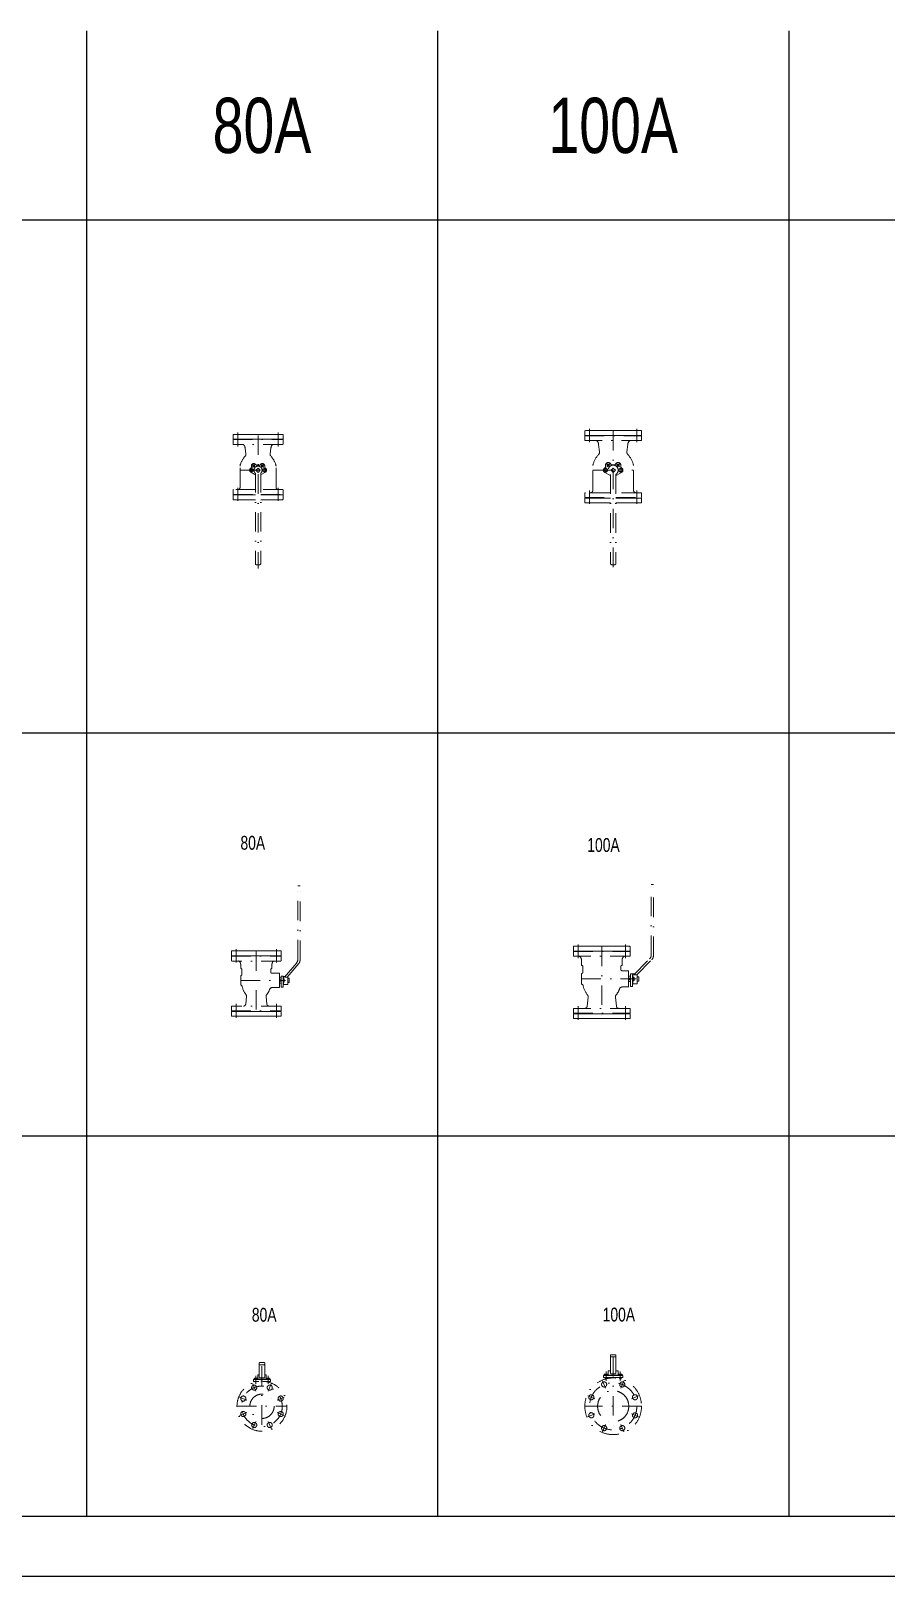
# Model space of a CAD drawing. Extents: x 0 to 60630, y 0 to 46389.
# Drawn here: x 13639 to 16804, y 34917 to 40639 of the extents above; entities that cross this region are included whole.
import ezdxf
from ezdxf.enums import TextEntityAlignment as Align

# ---------------------------------------------------------------- set-up
doc = ezdxf.new("R2010")
doc.units = 0
doc.header["$LTSCALE"] = 30
doc.header["$MEASUREMENT"] = 0
doc.linetypes.add('DGN Style 4', pattern=[4.8, 2.4, -1.2, 0, -1.2])
for name, color, linetype, lineweight in [('L(c)', 1, 'DGN Style 4', 5), ('L(line)', 7, 'Continuous', 5), ('L(txt)', 2, 'Continuous', 13)]:
    doc.layers.add(name, color=color, linetype=linetype, lineweight=lineweight)
doc.styles.add('Style-ENGINEERING', font='ENGINEERING.shx')

# ---------------------------------------------------------------- blocks, each defined once
blk = doc.blocks.new('*U299')
for centre, radius in [((0, 0), 92.5), ((-28.7, 69.3), 9.5), ((28.7, 69.3), 9.5), ((-69.3, 28.7), 9.5), ((0, 0), 45), ((69.3, 28.7), 9.5), ((-69.3, -28.7), 9.5), ((69.3, -28.7), 9.5), ((-28.7, -69.3), 9.5), ((28.7, -69.3), 9.5)]:
    blk.add_circle(centre, radius)
at = {"layer": 'L(c)'}
for p, q in [((-23.2, 55.9), (-34.3, 82.7)), ((23.2, 55.9), (34.2, 82.7)), ((-55.9, 23.2), (-82.7, 34.3)), ((55.9, 23.2), (82.7, 34.3)), ((-55.9, -23.1), (-82.7, -34.2)), ((-23.2, -55.9), (-34.3, -82.7)), ((23.2, -55.9), (34.2, -82.7)), ((55.9, -23.1), (82.7, -34.2))]:
    blk.add_line(p, q, dxfattribs=at)
blk.add_circle((0, 0), 75, dxfattribs=at)
blk = doc.blocks.new('*U298')
for p, q in [((-10, 136.4), (-10, 83.9)), ((-8, 138.4), (8, 138.4)), ((-8, 130.4), (8, 130.4)), ((10, 136.4), (10, 83.9)), ((31.4, 75.4), (-31.3, 75.4)), ((-31.3, 68.2), (-31.3, 75.4)), ((-11.2, 68.2), (-31.3, 68.2)), ((-28.6, 75.4), (-28.6, 79.5)), ((-18.4, 80), (-27.2, 80)), ((-25.8, 68.2), (-25.8, 65.2)), ((-25.7, 79.5), (-25.7, 75.4)), ((-19.9, 75.4), (-19.9, 79.5)), ((-19.8, 68.2), (-19.8, 66.7)), ((-17, 79.5), (-17, 75.4)), ((-15.1, 76.8), (-15.1, 92.8)), ((-15.1, 92.8), (-10, 92.8)), ((15.1, 76.8), (-15.1, 76.8)), ((8, 81.9), (-8, 81.9)), ((10, 92.8), (15.1, 92.8)), ((31.4, 68.2), (11.2, 68.2)), ((15.1, 76.8), (15.1, 92.8)), ((17, 79.5), (17, 75.4)), ((18.4, 80), (27.2, 80)), ((19.8, 68.2), (19.8, 66.7)), ((19.9, 75.4), (19.9, 79.5)), ((25.7, 79.5), (25.7, 75.4)), ((25.8, 68.2), (25.8, 65.2)), ((28.6, 75.4), (28.6, 79.5)), ((31.4, 68.2), (31.4, 75.4))]:
    blk.add_line(p, q)
for centre, radius, start, end in [((-8, 136.4), 2, 90, 180), ((-8, 132.4), 2, 180, 270), ((8, 136.4), 2, 360, 90), ((8, 132.4), 2, 270, 0), ((-27.2, 77.8), 2.25, 49.7398, 130.2602), ((-22.8, 71.8), 8.21, 69.2291, 110.7709), ((-18.4, 77.8), 2.25, 49.7398, 130.2602), ((-8, 83.9), 2, 180, 270), ((8, 83.9), 2, 270, 360), ((18.4, 77.8), 2.25, 49.7398, 130.2602), ((22.8, 71.8), 8.21, 69.2291, 110.7709), ((27.2, 77.8), 2.25, 49.7398, 130.2602)]:
    blk.add_arc(centre, radius, start, end)
at = {"layer": 'L(c)'}
for p, q in [((0, 124.4), (0, -116.4)), ((-22.8, 89), (-22.8, 59.2)), ((22.8, 89), (22.8, 59.2)), ((-92.5, -23.6), (92.5, -23.6))]:
    blk.add_line(p, q, dxfattribs=at)
blk.add_blockref('*U299', (0, -23.6), dxfattribs=at)
blk = doc.blocks.new('*U301')
for centre, radius in [((0, 0), 105), ((0, 0), 57.7), ((-33.5, 80.8), 9.5), ((33.5, 80.8), 9.5), ((-80.8, 33.5), 9.5), ((80.8, 33.5), 9.5), ((-80.8, -33.5), 9.5), ((80.8, -33.5), 9.5), ((-33.5, -80.9), 9.5), ((33.5, -80.9), 9.5)]:
    blk.add_circle(centre, radius)
at = {"layer": 'L(c)'}
for p, q in [((-27.9, 67.4), (-39, 94.2)), ((27.9, 67.4), (39, 94.2)), ((-67.4, 27.9), (-94.2, 39)), ((67.4, 27.9), (94.2, 39)), ((-67.4, -27.9), (-94.2, -39)), ((67.4, -27.9), (94.2, -39)), ((-27.9, -67.5), (-39, -94.2)), ((27.9, -67.5), (39, -94.2))]:
    blk.add_line(p, q, dxfattribs=at)
blk.add_circle((0, 0), 87.5, dxfattribs=at)
blk = doc.blocks.new('*U300')
for p, q in [((-10, 161.5), (-10, 95.1)), ((-8, 163.5), (8, 163.5)), ((-8, 155.5), (8, 155.5)), ((10, 161.5), (10, 95.1)), ((36.1, 86.5), (-36, 86.5)), ((-36, 79.3), (-36, 86.5)), ((36.1, 79.3), (-36, 79.3)), ((-32.9, 91.2), (-32.9, 86.5)), ((-32.9, 86.5), (-19.5, 86.5)), ((-31.2, 91.8), (-21.2, 91.8)), ((-29.6, 86.5), (-29.6, 91.2)), ((-29.2, 79.3), (-29.2, 73.3)), ((-23.2, 79.3), (-23.2, 74.9)), ((-22.9, 91.2), (-22.9, 86.5)), ((-19.5, 86.5), (-19.5, 91.2)), ((-18.5, 88), (-18.5, 104)), ((-10, 104), (-18.5, 104)), ((18.5, 88), (-18.5, 88)), ((8, 93.1), (-8, 93.1)), ((18.5, 104), (10, 104)), ((18.5, 88), (18.5, 104)), ((19.5, 91.2), (19.5, 86.5)), ((19.5, 86.5), (32.9, 86.5)), ((21.2, 91.8), (31.2, 91.8)), ((22.9, 86.5), (22.9, 91.2)), ((23.2, 79.3), (23.2, 74.9)), ((29.2, 79.3), (29.2, 73.3)), ((29.6, 91.2), (29.6, 86.5)), ((32.9, 86.5), (32.9, 91.2)), ((36.1, 79.3), (36.1, 86.5))]:
    blk.add_line(p, q)
for centre, radius, start, end in [((-8, 161.5), 2, 90, 180), ((-8, 157.5), 2, 180, 270), ((8, 161.5), 2, 0, 90), ((8, 157.5), 2, 270, 0), ((-31.2, 89.2), 2.59, 49.7398, 130.2602), ((-26.2, 82.4), 9.44, 69.2291, 110.7709), ((-21.2, 89.2), 2.59, 49.7398, 130.2602), ((-8, 95.1), 2, 180, 270), ((8, 95.1), 2, 270, 0), ((21.2, 89.2), 2.59, 49.7398, 130.2602), ((26.2, 82.4), 9.44, 69.2291, 110.7709), ((31.2, 89.2), 2.59, 49.7398, 130.2602)]:
    blk.add_arc(centre, radius, start, end)
at = {"layer": 'L(c)'}
for p, q in [((0, 154.5), (0, -132.1)), ((-26.2, 100.8), (-26.2, 66.9)), ((26.2, 100.8), (26.2, 66.9)), ((104.9, -27.5), (-104.7, -27.5))]:
    blk.add_line(p, q, dxfattribs=at)
blk.add_blockref('*U301', (0, -27.5), dxfattribs=at)
blk = doc.blocks.new('*U434')
for p, q in [((-9, 92.5), (-9, -92.5)), ((7, 92.5), (-9, 92.5)), ((9, -90.5), (9, 90.5)), ((-9, -92.5), (7, -92.5))]:
    blk.add_line(p, q)
for centre, start, end in [((7, 90.5), 0, 90), ((7, -90.5), 270, 0)]:
    blk.add_arc(centre, 2, start, end)
blk = doc.blocks.new('*U435')
for p, q in [((-9, 92.5), (-9, -92.5)), ((7, 92.5), (-9, 92.5)), ((9, -90.5), (9, 90.5)), ((-9, -92.5), (7, -92.5))]:
    blk.add_line(p, q)
for centre, start, end in [((7, 90.5), 0, 90), ((7, -90.5), 270, 0)]:
    blk.add_arc(centre, 2, start, end)
blk = doc.blocks.new('*U436')
for p, q in [((-92.5, 7), (-92.5, -9)), ((-10, 9), (-90.5, 9)), ((90.5, 9), (10, 9)), ((92.5, -9), (92.5, 7)), ((-92.5, -9), (-10, -9)), ((10, -9), (92.5, -9))]:
    blk.add_line(p, q)
for centre, start, end in [((-90.5, 7), 90, 180), ((90.5, 7), 0, 90)]:
    blk.add_arc(centre, 2, start, end)
blk = doc.blocks.new('*U437')
for p, q in [((-92.5, 7), (-92.5, -9)), ((-10, 9), (-90.5, 9)), ((90.5, 9), (10, 9)), ((92.5, -9), (92.5, 7)), ((-92.5, -9), (-10, -9)), ((10, -9), (92.5, -9))]:
    blk.add_line(p, q)
for centre, start, end in [((-90.5, 7), 90, 180), ((90.5, 7), 0, 90)]:
    blk.add_arc(centre, 2, start, end)
blk = doc.blocks.new('*U433')
for p, q in [((-47.8, 194.3), (-44.8, 172.4)), ((47.8, 194.3), (44.8, 172.4)), ((-66.5, 49.2), (-66.5, 127.6)), ((-24.7, 128.6), (-24.7, 123.7)), ((-6.3, 130.9), (-10.1, 134.6)), ((0, 120.4), (-8, 112.4)), ((3.1, 129.5), (-3.1, 129.5)), ((8, 112.4), (0, 120.4)), ((6.3, 130.9), (10.1, 134.6)), ((24.7, 128.6), (24.7, 123.7)), ((66.5, 49.2), (66.5, 127.6)), ((-27.1, 105), (-11.3, 95.9)), ((-11.3, 95.9), (-10, 95.9)), ((-10, 101.3), (-10, -233.6)), ((-8, 112.4), (0, 104.4)), ((0, 104.4), (8, 112.4)), ((10, 101.3), (10, -233.6)), ((10, 95.9), (11.3, 95.9)), ((27.1, 105), (11.3, 95.9)), ((6, -237.6), (-6, -237.6))]:
    blk.add_line(p, q)
at = {"flags": 128}
for points in [[(-22.8, 106.7), (-17.8, 109.6), (-17.8, 115.3), (-22.8, 118.2), (-27.8, 115.3), (-27.8, 109.6)], [(22.8, 106.7), (17.8, 109.6), (17.8, 115.3), (22.8, 118.2), (27.8, 115.3), (27.8, 109.6)]]:
    blk.add_lwpolyline(points, close=True, dxfattribs=at)
for centre, radius in [((-22.8, 112.4), 4.99), ((-16.1, 128.6), 3.56), ((16.1, 128.6), 3.56), ((22.8, 112.4), 4.99)]:
    blk.add_circle(centre, radius)
for centre, radius, start, end in [((-22.8, 112.4), 8.55, 118.6398, 240), ((-28.9, 123.7), 4.28, 298.6398, 0), ((-16.1, 128.6), 8.55, 45, 180), ((0, 112.4), 15, 311.9388, 228.0612), ((-3.1, 134.1), 4.56, 225, 270), ((3.1, 134.1), 4.56, 270, 315), ((16.1, 128.6), 8.55, 0, 135), ((29, 123.7), 4.28, 180, 241.3602), ((22.8, 112.4), 8.55, 300, 61.3602), ((-6, -233.6), 4, 180, 270), ((6, -233.6), 4, 270, 0)]:
    blk.add_arc(centre, radius, start, end)
for centre, major_axis, ratio, start_param, end_param in [((-56.6, 192.4), (0, 14.9), 0.59306, 4.836744, 6.2581), ((-53.6, 171.3), (0, 8.87), 0.999958, 4.04972, 4.836744), ((53.6, 171.3), (0, 8.87), 0.999958, 1.446441, 2.233466), ((56.6, 192.4), (0, 14.9), 0.59306, 0.025085, 1.446441), ((-48.8, 127.6), (0, 17.7), 0.999958, 1.260588, 1.570796), ((19.4, 105.7), (0, 89.3), 0.999958, 0.831696, 1.260588), ((-19.4, 105.7), (0, 89.3), 0.999958, 5.022598, 5.451489), ((48.8, 127.6), (0, 17.7), 0.999958, 4.712389, 5.022598), ((-75.3, 49.2), (0, 8.87), 0.999958, 3.201367, 4.712389), ((75.4, 49.2), (0, -8.87), 0.999958, 4.712389, 6.223411)]:
    blk.add_ellipse(centre, major_axis=major_axis, ratio=ratio, start_param=start_param, end_param=end_param)
at = {"layer": 'L(c)'}
for p, q in [((-75, 199.6), (-75, 251.4)), ((0, 241.3), (0, -251.4)), ((75, 199.6), (75, 251.4)), ((-22.8, 104.6), (-22.8, 120.3)), ((-11.1, 123.5), (-21.2, 133.6)), ((11.1, 123.5), (21.2, 133.6)), ((22.8, 104.6), (22.8, 120.3)), ((-66.5, 112.4), (66.5, 112.4)), ((-75, -1.7), (-75, 47)), ((75, -1.7), (75, 47))]:
    blk.add_line(p, q, dxfattribs=at)
for start, end in [(117.0214, 152.9786), (27.0214, 62.9786)]:
    blk.add_arc((0, 112.4), 22.8, start, end, dxfattribs=at)
at = {"extrusion": (0, 0, -1), "rotation": 270}
blk.add_blockref('*U435', (0, 216.4), dxfattribs=at)
blk.add_blockref('*U436', (0, 31.4))
at = {"layer": 'L(txt)', "rotation": 90}
blk.add_blockref('*U434', (0, 235.9), dxfattribs=at)
at = {"layer": 'L(txt)', "extrusion": (0, 0, -1), "rotation": 180}
blk.add_blockref('*U437', (0, 11.9), dxfattribs=at)
blk = doc.blocks.new('*U439')
for p, q in [((-9, 105), (-9, -105)), ((7, 105), (-9, 105)), ((9, -103), (9, 103)), ((-9, -105), (7, -105))]:
    blk.add_line(p, q)
for centre, start, end in [((7, 103), 0, 90), ((7, -103), 270, 0)]:
    blk.add_arc(centre, 2, start, end)
blk = doc.blocks.new('*U440')
for p, q in [((-9, 105), (-9, -105)), ((7, 105), (-9, 105)), ((9, -103), (9, 103)), ((-9, -105), (7, -105))]:
    blk.add_line(p, q)
for centre, start, end in [((7, 103), 0, 90), ((7, -103), 270, 0)]:
    blk.add_arc(centre, 2, start, end)
blk = doc.blocks.new('*U441')
for p, q in [((-105, 7), (-105, -9)), ((-10, 9), (-103, 9)), ((103, 9), (10, 9)), ((105, -9), (105, 7)), ((-105, -9), (-10, -9)), ((10, -9), (105, -9))]:
    blk.add_line(p, q)
for centre, start, end in [((-103, 7), 90, 180), ((103, 7), 0, 90)]:
    blk.add_arc(centre, 2, start, end)
blk = doc.blocks.new('*U442')
for p, q in [((-105, 7), (-105, -9)), ((-10, 9), (-103, 9)), ((103, 9), (10, 9)), ((105, -9), (105, 7)), ((-105, -9), (-10, -9)), ((10, -9), (105, -9))]:
    blk.add_line(p, q)
for centre, start, end in [((-103, 7), 90, 180), ((103, 7), 0, 90)]:
    blk.add_arc(centre, 2, start, end)
blk = doc.blocks.new('*U438')
for p, q in [((-53.9, 214.1), (-50.5, 187.1)), ((53.9, 214.1), (50.5, 187.1)), ((-75, 45.8), (-75, 136.5)), ((-28.4, 138), (-28.4, 132.4)), ((-7.3, 140.6), (-11.6, 144.9)), ((0, 127.4), (-8, 119.4)), ((-8, 119.4), (0, 111.4)), ((3.6, 139.1), (-3.6, 139.1)), ((8, 119.4), (0, 127.4)), ((0, 111.4), (8, 119.4)), ((7.3, 140.6), (11.6, 144.9)), ((28.4, 138), (28.4, 132.4)), ((75, 45.8), (75, 136.5)), ((-31.1, 110.9), (-13, 100.5)), ((-13, 100.5), (-10, 100.5)), ((-10, 103.9), (-10, -226.6)), ((10, 103.9), (10, -226.6)), ((10, 100.5), (13, 100.5)), ((31.1, 110.9), (13, 100.5)), ((6, -230.6), (-6, -230.6))]:
    blk.add_line(p, q)
at = {"flags": 128}
for points in [[(-26.2, 112.8), (-20.5, 116.1), (-20.5, 122.8), (-26.2, 126.1), (-32, 122.8), (-32, 116.1)], [(26.2, 112.8), (20.5, 116.1), (20.5, 122.8), (26.2, 126.1), (32, 122.8), (32, 116.1)]]:
    blk.add_lwpolyline(points, close=True, dxfattribs=at)
for centre, radius in [((-26.2, 119.4), 5.74), ((-18.5, 138), 4.1), ((18.5, 138), 4.1), ((26.2, 119.4), 5.74)]:
    blk.add_circle(centre, radius)
for centre, radius, start, end in [((21.9, 111.8), 100.7, 137.6527, 162.2263), ((-60.5, 185.8), 10, 322.0318, 7.125), ((60.5, 185.8), 10, 172.875, 217.9682), ((-21.9, 111.8), 100.7, 17.7736, 42.3473), ((-55, 136.5), 20, 162.2263, 180), ((-26.2, 119.4), 9.83, 118.6398, 240), ((-33.3, 132.4), 4.92, 298.6398, 0), ((-18.5, 138), 9.83, 45, 180), ((0, 119.4), 18.5, 302.7204, 237.2796), ((-3.6, 144.3), 5.24, 225, 270), ((3.6, 144.3), 5.24, 270, 315), ((18.5, 138), 9.83, 0, 135), ((33.3, 132.4), 4.92, 180, 241.3602), ((26.2, 119.4), 9.83, 300, 61.3602), ((55, 136.5), 20, 0, 17.7736), ((-85, 45.8), 10, 271.8119, 0), ((85, 45.8), 10, 180, 268.1881), ((-6, -226.6), 4, 180, 270), ((6, -226.6), 4, 270, 0)]:
    blk.add_arc(centre, radius, start, end)
for centre, start_param, end_param in [((-63.8, 212), 4.836744, 6.283185), ((63.8, 212), 0, 1.446441)]:
    blk.add_ellipse(centre, major_axis=(0, 16.9), ratio=0.593085, start_param=start_param, end_param=end_param)
at = {"layer": 'L(c)'}
for p, q in [((-87.5, 222.8), (-87.5, 272.8)), ((0, 264.8), (0, -272.8)), ((87.5, 222.8), (87.5, 272.8)), ((-75, 119.4), (75, 119.4)), ((-26.2, 110.4), (-26.2, 128.5)), ((-12.7, 132.2), (-24.3, 143.8)), ((12.8, 132.2), (24.3, 143.8)), ((26.2, 110.4), (26.2, 128.5)), ((-87.5, -5.7), (-87.5, 43.8)), ((87.5, -5.7), (87.5, 43.8))]:
    blk.add_line(p, q, dxfattribs=at)
for start, end in [(117.0214, 152.9786), (27.0214, 62.9786)]:
    blk.add_arc((0, 119.4), 26.2, start, end, dxfattribs=at)
at = {"extrusion": (0, 0, -1), "rotation": 270}
blk.add_blockref('*U440', (0, 237.8), dxfattribs=at)
blk.add_blockref('*U441', (0, 26.8))
at = {"layer": 'L(txt)', "rotation": 90}
blk.add_blockref('*U439', (0, 257.3), dxfattribs=at)
at = {"layer": 'L(txt)', "extrusion": (0, 0, -1), "rotation": 180}
blk.add_blockref('*U442', (0, 7.3), dxfattribs=at)
blk = doc.blocks.new('*U459')
for p, q in [((-9, 105), (-9, -105)), ((7, 105), (-9, 105)), ((9, -103), (9, 103)), ((-9, -105), (7, -105))]:
    blk.add_line(p, q)
for centre, start, end in [((7, 103), 0, 90), ((7, -103), 270, 0)]:
    blk.add_arc(centre, 2, start, end)
blk = doc.blocks.new('*U460')
for p, q in [((-9, 105), (-9, -105)), ((7, 105), (-9, 105)), ((9, -103), (9, 103)), ((-9, -105), (7, -105))]:
    blk.add_line(p, q)
for centre, start, end in [((7, 103), 0, 90), ((7, -103), 270, 0)]:
    blk.add_arc(centre, 2, start, end)
blk = doc.blocks.new('*U461')
for p, q in [((-9, 105), (-9, -105)), ((7, 105), (-9, 105)), ((9, -103), (9, 103)), ((-9, -105), (7, -105))]:
    blk.add_line(p, q)
for centre, start, end in [((7, 103), 0, 90), ((7, -103), 270, 0)]:
    blk.add_arc(centre, 2, start, end)
blk = doc.blocks.new('*U462')
for p, q in [((-9, 105), (-9, -105)), ((7, 105), (-9, 105)), ((9, -103), (9, 103)), ((-9, -105), (7, -105))]:
    blk.add_line(p, q)
for centre, start, end in [((7, 103), 0, 90), ((7, -103), 270, 0)]:
    blk.add_arc(centre, 2, start, end)
blk = doc.blocks.new('*U458')
for p, q in [((140, -10.7), (140, 250.9)), ((148, 250.9), (140, 250.9)), ((148, -14), (148, 250.9)), ((-118, -31.5), (-118, -49.1)), ((-113, -54.1), (-113, -74.1)), ((27, -54.1), (27, -64.1)), ((32, -31.5), (32, -49.1)), ((75.5, -83.5), (134.1, -24.8)), ((86.8, -83.5), (142.1, -28.1)), ((-118, -79.1), (-118, -119.1)), ((56, -69.1), (32, -69.1)), ((56, -129.6), (56, -69.1)), ((63.8, -89.2), (56, -89.2)), ((63.8, -96.1), (56, -96.1)), ((63.8, -102.1), (56, -102.1)), ((63.8, -109), (56, -109)), ((63.8, -80.6), (63.8, -127.5)), ((63.8, -80.6), (71, -80.6)), ((71, -80.6), (71, -127.5)), ((71, -105.8), (71, -92.4)), ((71, -92.4), (75.7, -92.4)), ((75.7, -95.7), (71, -95.7)), ((71, -102.4), (75.7, -102.4)), ((75.7, -105.8), (71, -105.8)), ((72.5, -80.6), (78.4, -80.6)), ((72.5, -80.6), (72.5, -92.4)), ((72.5, -105.8), (72.5, -117.6)), ((75.5, -83.5), (86.8, -83.5)), ((76.3, -104.1), (76.3, -94.1)), ((88.5, -81.8), (88.5, -117.6)), ((88.5, -91.2), (93.5, -91.2)), ((88.5, -107), (93.5, -107)), ((93.5, -91.2), (93.5, -107)), ((-117.2, -119.1), (-118, -119.1)), ((-96.9, -199.7), (-93.5, -166.8)), ((10.9, -199.7), (7.5, -166.8)), ((56, -129.1), (32.1, -129.1)), ((63.8, -127.5), (71, -127.5)), ((72.5, -117.6), (88.5, -117.6))]:
    blk.add_line(p, q)
for centre, radius, start, end in [((-118, -54.1), 5, 0, 90), ((32, -54.1), 5, 90, 180), ((120, -10.7), 20, 315, 0), ((128, -14), 20, 315, 0), ((-118, -74.1), 5, 270, 0), ((32, -64.1), 5, 180, 270), ((73.7, -94.1), 2.59, 319.7398, 40.2602), ((66.9, -99.1), 9.44, 339.2291, 20.7709), ((73.7, -104.1), 2.59, 319.7398, 40.2602), ((-117.2, -124.1), 5, 11.5196, 90), ((-26.8, -105.7), 87.3, 191.5196, 217.9682), ((-103.4, -165.5), 10, 352.875, 37.9682), ((17.5, -165.5), 10, 142.0318, 187.125), ((-59.2, -105.7), 87.3, 322.0318, 339.8997), ((32.1, -139.1), 10, 90, 159.8997), ((-106.8, -198.5), 10, 270, 352.875), ((20.8, -198.5), 10, 187.125, 270)]:
    blk.add_arc(centre, radius, start, end)
for centre, major_axis, start_param, end_param in [((-128, -31.5), (0, 16), 4.712389, 6.265297), ((42, -31.5), (0, -16), 3.159481, 4.712389)]:
    blk.add_ellipse(centre, major_axis=major_axis, ratio=0.625, start_param=start_param, end_param=end_param)
at = {"layer": 'L(c)'}
for p, q in [((-130.5, -21.9), (-130.5, 28.5)), ((-43, 20.5), (-43, -244.5)), ((44.5, -21.9), (44.5, 28.5)), ((-118, -99.1), (84.5, -99.1)), ((-130.5, -250.9), (-130.5, -200.5)), ((44.5, -250.9), (44.5, -200.5))]:
    blk.add_line(p, q, dxfattribs=at)
at = {"extrusion": (0, 0, -1), "rotation": 270}
blk.add_blockref('*U460', (43, -6.5), dxfattribs=at)
at = {"rotation": 90}
blk.add_blockref('*U461', (-43, -217.5), dxfattribs=at)
at = {"layer": 'L(txt)', "rotation": 90}
blk.add_blockref('*U459', (-43, 13), dxfattribs=at)
at = {"layer": 'L(txt)', "extrusion": (0, 0, -1), "rotation": 270}
blk.add_blockref('*U462', (43, -237), dxfattribs=at)
blk = doc.blocks.new('*U464')
for p, q in [((-9, 92.5), (-9, -92.5)), ((7, 92.5), (-9, 92.5)), ((9, -90.5), (9, 90.5)), ((-9, -92.5), (7, -92.5))]:
    blk.add_line(p, q)
for centre, start, end in [((7, 90.5), 0, 90), ((7, -90.5), 270, 0)]:
    blk.add_arc(centre, 2, start, end)
blk = doc.blocks.new('*U465')
for p, q in [((-9, 92.5), (-9, -92.5)), ((7, 92.5), (-9, 92.5)), ((9, -90.5), (9, 90.5)), ((-9, -92.5), (7, -92.5))]:
    blk.add_line(p, q)
for centre, start, end in [((7, 90.5), 0, 90), ((7, -90.5), 270, 0)]:
    blk.add_arc(centre, 2, start, end)
blk = doc.blocks.new('*U466')
for p, q in [((-9, 92.5), (-9, -92.5)), ((7, 92.5), (-9, 92.5)), ((9, -90.5), (9, 90.5)), ((-9, -92.5), (7, -92.5))]:
    blk.add_line(p, q)
for centre, start, end in [((7, 90.5), 0, 90), ((7, -90.5), 270, 0)]:
    blk.add_arc(centre, 2, start, end)
blk = doc.blocks.new('*U467')
for p, q in [((-9, 92.5), (-9, -92.5)), ((7, 92.5), (-9, 92.5)), ((9, -90.5), (9, 90.5)), ((-9, -92.5), (7, -92.5))]:
    blk.add_line(p, q)
for centre, start, end in [((7, 90.5), 0, 90), ((7, -90.5), 270, 0)]:
    blk.add_arc(centre, 2, start, end)
blk = doc.blocks.new('*U463')
for p, q in [((119.2, -27.2), (119.2, 244.1)), ((127.2, 244.1), (119.2, 244.1)), ((127.2, -30.1), (127.2, 244.1)), ((-92.6, -48), (-92.6, -61.6)), ((23.1, -48), (23.1, -61.6)), ((69.6, -93.7), (114.6, -40.1)), ((80, -93.7), (122.6, -43)), ((-92.6, -88.2), (-92.6, -123.6)), ((-88.1, -66), (-88.1, -83.8)), ((18.6, -66), (18.6, -74.9)), ((51.3, -79.3), (23.1, -79.3)), ((51.3, -132.5), (51.3, -79.3)), ((57.1, -96), (51.3, -96)), ((57.1, -103), (51.3, -103)), ((57.1, -108.8), (51.3, -108.8)), ((57.1, -89.4), (57.1, -130.6)), ((57.1, -89.4), (64.3, -89.4)), ((64.3, -89.4), (64.3, -130.6)), ((64.3, -111.7), (64.3, -100.1)), ((64.3, -100.1), (68.3, -100.1)), ((68.3, -103), (64.3, -103)), ((64.3, -108.8), (68.3, -108.8)), ((68.3, -111.7), (64.3, -111.7)), ((65.7, -90.8), (65.7, -100.1)), ((65.7, -90.8), (72, -90.8)), ((65.7, -111.7), (65.7, -121)), ((68.9, -110.3), (68.9, -101.5)), ((69.6, -93.7), (80, -93.7)), ((81.7, -91.7), (81.7, -121)), ((81.7, -98), (86.7, -98)), ((81.7, -113.8), (86.7, -113.8)), ((86.7, -98), (86.7, -113.8)), ((-91.9, -123.6), (-92.6, -123.6)), ((-73.9, -193.1), (-70.9, -165.9)), ((4.4, -193.1), (1.4, -165.9)), ((51.3, -132.5), (23.2, -132.5)), ((57.1, -115.8), (51.3, -115.8)), ((57.1, -130.6), (64.3, -130.6)), ((65.7, -121), (81.7, -121))]:
    blk.add_line(p, q)
for centre, radius, start, end in [((99.2, -27.2), 20, 320, 0), ((107.2, -30.1), 20, 320, 0), ((66.6, -101.5), 2.25, 319.7398, 40.2602), ((60.7, -105.9), 8.21, 339.2291, 20.7709), ((66.6, -110.3), 2.25, 319.7398, 40.2602)]:
    blk.add_arc(centre, radius, start, end)
for centre, major_axis, ratio, start_param, end_param in [((-101.4, -48), (0, 14.2), 0.624974, 4.712389, 6.283185), ((31.9, -48), (0, -14.2), 0.624974, 3.141593, 4.712389), ((-92.6, -66), (0, 4.43), 0.999958, 4.712389, 6.283185), ((-92.6, -83.8), (0, -4.43), 0.999958, 0, 1.570796), ((23.1, -66), (0, -4.43), 0.999958, 3.141593, 4.712389), ((23.1, -74.9), (0, -4.43), 0.999958, 4.712389, 6.283185), ((-91.8, -128.1), (0, -4.43), 0.999958, 1.771852, 3.141593), ((-11.7, -111.7), (0, -77.4), 0.999958, 4.913445, 5.375058), ((-79.7, -164.8), (0, -8.86), 0.999958, 1.446441, 2.233466), ((10.2, -164.8), (0, -8.87), 0.999958, 4.04972, 4.836744), ((-57.8, -111.7), (0, -77.4), 0.999958, 0.908127, 1.21998), ((23.2, -141.4), (0, -8.87), 0.999958, 3.141593, 4.361572), ((-82.7, -192), (0, -8.87), 0.999958, 0, 1.446441), ((13.2, -192), (0, -8.87), 0.999958, 4.836744, 6.283185)]:
    blk.add_ellipse(centre, major_axis=major_axis, ratio=ratio, start_param=start_param, end_param=end_param)
at = {"layer": 'L(c)'}
for p, q in [((-109.8, -39.9), (-109.8, 10.2)), ((-34.8, 2.2), (-34.8, -236.9)), ((40.2, -39.9), (40.2, 10.2)), ((-92.6, -105.9), (72.7, -105.9)), ((-109.8, -244.1), (-109.8, -192.8)), ((40.2, -244.1), (40.2, -192.8))]:
    blk.add_line(p, q, dxfattribs=at)
at = {"extrusion": (0, 0, -1), "rotation": 270}
blk.add_blockref('*U466', (34.7, -24.9), dxfattribs=at)
at = {"rotation": 90}
blk.add_blockref('*U465', (-34.7, -209.8), dxfattribs=at)
at = {"layer": 'L(txt)', "rotation": 90}
blk.add_blockref('*U464', (-34.7, -5.3), dxfattribs=at)
at = {"layer": 'L(txt)', "extrusion": (0, 0, -1), "rotation": 270}
blk.add_blockref('*U467', (34.7, -229.4), dxfattribs=at)

msp = doc.modelspace()

# ---------------------------------------------------------------- linework, layer by layer
for p, q in [((13844.1, 40639), (13844.1, 35139)), ((15144.1, 40639), (15144.1, 35139)), ((16444.1, 40639), (16444.1, 35139)), ((3444.1, 39939), (26429.1, 39939)), ((3444.1, 38039), (26429.1, 38039)), ((3444.1, 36546.6), (26429.1, 36546.6)), ((3444.1, 35139), (26429.1, 35139)), ((3444.1, 34916.5), (26429.1, 34916.5))]:
    msp.add_line(p, q)

# ---------------------------------------------------------------- block references
at = {"layer": 'L(c)'}
for name, p in [('*U433', (14479.5, 38899.8)), ('*U438', (15794.1, 38892.8)), ('*U463', (14507.9, 37228.3)), ('*U458', (15794.9, 37227.3)), ('*U300', (15794.1, 35572.9)), ('*U298', (14494.1, 35569))]:
    msp.add_blockref(name, p, dxfattribs=at)

# ---------------------------------------------------------------- texts
at = {"layer": 'L(line)', "style": 'Style-ENGINEERING', "width": 0.75}
for s, p in [('80A', (14460.1, 37632.2)), ('100A', (15758.2, 37624.1)), ('80A', (14502.3, 35884.3)), ('100A', (15815.1, 35885))]:
    msp.add_text(s, height=51.2, dxfattribs=at).set_placement(p, align=Align.MIDDLE_CENTER)
at = {"layer": 'L(txt)', "style": 'Style-ENGINEERING', "width": 0.75}
for s, p in [('80A', (14494.1, 40289)), ('100A', (15794.1, 40289))]:
    msp.add_text(s, height=204.8, dxfattribs=at).set_placement(p, align=Align.MIDDLE_CENTER)

doc.saveas('drawing.dxf')
